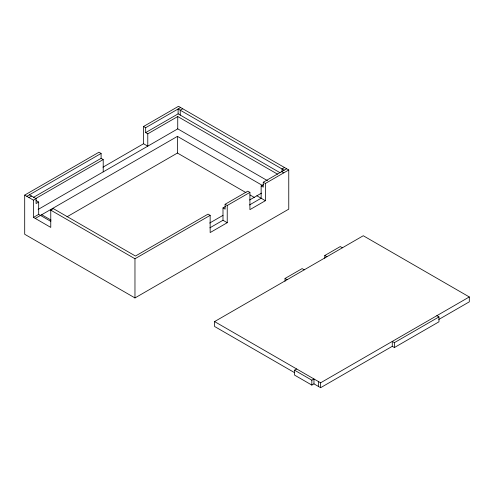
<?xml version="1.0" encoding="UTF-8"?>
<svg xmlns="http://www.w3.org/2000/svg" width="494" height="494" viewBox="0 0 494 494"><rect width="100%" height="100%" fill="white"/><g stroke="black" fill="none" stroke-linecap="round" stroke-linejoin="round"><path stroke-width="0.74" d="M102.968 167.182L143.544 143.754L143.544 126.489L178.495 106.303L288.762 169.967L288.762 209.141L134.967 297.938L24.7 234.273L24.7 195.099L33.469 200.163L33.469 217.416L38.68 214.371L38.68 202.046L36.093 200.552M24.7 195.099L98.973 152.214L101.097 153.443L101.097 158.339L33.407 197.415M26.818 196.322L101.097 153.443M143.544 126.489L145.662 127.711L180.619 107.531M28.942 197.544L31.548 196.044M182.737 108.754L180.236 110.199L180.236 115.096M145.662 127.711L145.662 132.608L178.118 113.867L280.024 172.709M35.482 198.668L103.215 159.562L103.215 171.887M145.662 132.608L147.78 133.831L177.741 116.535L277.529 174.147M33.469 200.163L36.074 198.656L36.074 203.553L38.68 202.046M38.137 209.456L177.741 128.86L267.55 180.711M33.469 217.416L35.29 218.434L177.432 136.375L262.623 185.559M35.29 218.434L50.765 227.401L50.765 210.148L53.371 208.641L135.455 256.034L208.036 214.124L210.154 215.347L210.154 232.569L227.228 222.708L227.228 205.492L249.915 192.394L249.915 209.641L265.383 200.712L265.383 183.465L288.762 169.967M66.999 216.804L177.432 153.047L245.981 192.623M284.519 167.515L282.025 168.96L282.025 171.758M209.857 227.845L222.992 220.262L222.992 207.943L225.11 209.166L225.11 204.269L247.79 191.172L249.915 192.394M265.383 200.712L261.141 198.236L261.141 185.917L263.259 187.14L263.259 182.243L286.644 168.744M50.765 210.148L134.967 258.763L210.154 215.347M222.992 207.943L225.659 206.399M261.141 185.917L263.765 184.398M209.66 223.053L222.961 215.372M249.575 200.008L261.45 193.154M249.538 204.936L261.141 198.236L256.892 195.785M285.044 281.253L285.044 278.455L302.124 268.6L304.242 269.823M324.805 258.3L324.805 255.503L340.273 246.568L342.391 247.797M294.665 372.717L214.581 326.485L214.581 321.582L363.275 235.737L469.3 296.95L469.3 301.846L438.833 319.439M436.844 315.691L438.962 316.913L438.962 321.81L394.397 347.541L392.279 346.319L320.612 387.697L313.962 383.857L311.838 385.085L294.541 375.094L294.541 370.197L296.666 368.975M294.541 370.197L311.838 380.189L313.962 378.96L313.962 383.857M214.581 321.582L320.612 382.801L469.3 296.95M392.279 346.319L392.279 341.422L394.397 342.645L438.962 316.913M143.544 143.754L147.78 146.156L147.78 133.831M284.143 170.183L178.118 108.97L178.118 113.867M281.642 171.628L283.766 172.851M263.259 182.243L265.383 183.465M249.976 194.932L254.632 197.619M324.805 255.503L326.923 256.726M225.11 204.269L227.228 205.492M222.992 220.262L227.228 222.708M101.097 158.339L103.215 159.562M285.044 278.455L287.168 279.678M29.43 194.815L36.074 198.656M41.718 214.723L51.036 220.102M38.68 214.371L50.82 221.38M394.397 342.645L394.397 347.541M320.612 382.801L320.612 387.697M318.488 381.572L318.488 386.469M311.838 380.189L311.838 385.085M177.741 116.535L177.741 128.86M177.432 136.375L177.432 153.047M134.967 258.763L134.967 297.938"/></g></svg>
